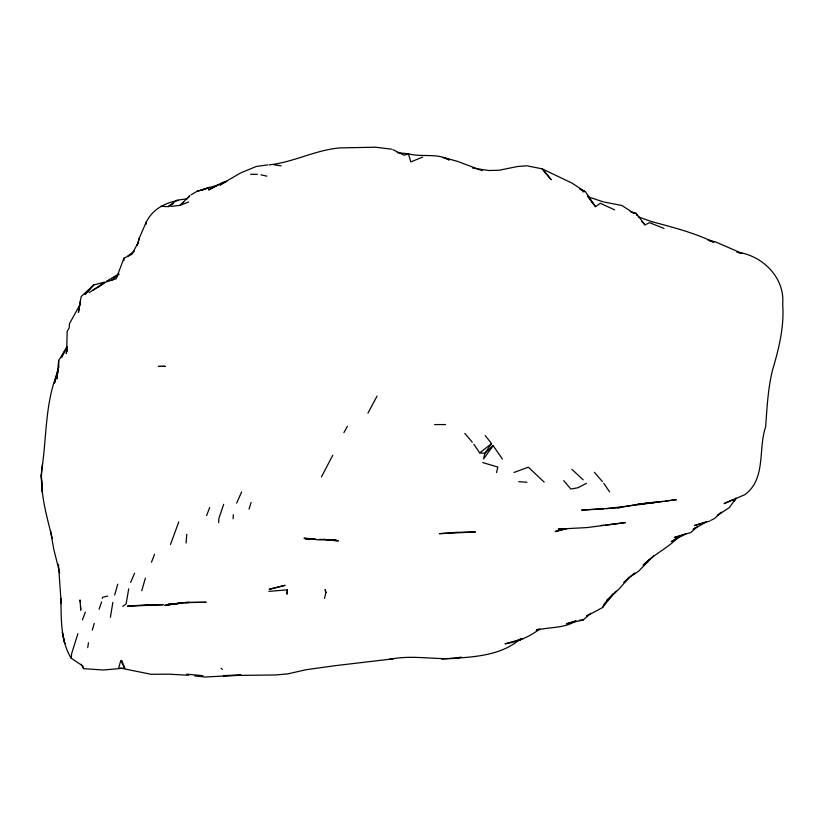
<?xml version="1.0" encoding="UTF-8"?>
<svg xmlns="http://www.w3.org/2000/svg" width="824" height="824" viewBox="0 0 824 824"><rect width="100%" height="100%" fill="white"/><g stroke="black" fill="none" stroke-linecap="round" stroke-linejoin="round"><path stroke-width="1.24" d="M186.08 543.047L186.78 534.343M61.161 603.621L61.367 598.389M233.13 518.77L233.295 514.67M218.679 522.622L218.854 518.502L223.675 504.319M58.803 367.535L58.689 360.49L67.146 346.698L61.378 357.688L67.063 346.513M146.147 224.272L146.281 222.037C152.646 209.234 164.893 202.797 178.561 200.428M287.38 589.84L286.968 594.207L287.391 589.84L268.861 591.364M58.689 360.49L56.794 378.855L57.186 376.393M188.82 675.268L169.322 674.187L151.06 674.289L120.582 668.11L118.512 668.501L120.726 660.724L121.633 660.446L124.743 668.11L103.474 670.015L83.605 668.655L82.74 665.926L71.152 658.201L71.647 653.659L77.878 633.697M52.211 538.309C46.741 515.896 39.82 492.896 41.818 469.608C46.834 436.741 44.908 401.937 58.205 370.954M42.364 492.216L41.2 474.984L42.488 464.087M104.483 282.086L93.74 285.001L81.174 296.537L78.435 312.348L80.453 300.688M67.218 347.718L66.703 351.281L67.177 331.279L69.154 327.983L69.504 323.585L79.876 304.942M87.725 647.633L88.467 642.751M67.105 347.646L66.188 353.558L67.135 350.107M57.567 373.921L58.154 370.233M112.867 602.323L110.395 617.279M138.319 242.318L139.194 238.27L146.281 222.037M128.729 588.82L126.082 603.992L122.735 606.361M141.749 590.746L145.395 578.108M496.563 472.574L497.799 467.033L482.72 462.583M324.491 598.42L325.933 592.6L325.161 589.737L325.933 592.6M58.03 368.894L54.415 383.294L57.258 374.271M117.739 584.175L114.68 595M92.278 630.164L94.255 623.387M139.194 238.27L137.227 245.222L137.958 243.286M249.033 509.098L251.104 502.455M178.777 521.839L170.506 544.51M99.117 609.142L101.62 601.932M102.228 598.368L102.619 597.266L107.666 596.071M137.732 243.41L131.861 254.338L123.919 258.211L116.225 278.677C109.953 281.221 103.041 281.571 98.489 287.246M82.4 619.906L85.356 612.088M151.492 562.215L154.531 554.294M236.643 503.134L241.648 491.887M206.577 515.577L209.698 507.533M130.645 582.372L134.559 573.277M367.937 413.195L377.083 396.066M602.56 607.546L604.27 604.074L613.324 593.826L602.56 607.546L586.688 616.033L588.666 614.508M321.401 477.003L332.721 455.301M343.917 432.621L347.419 426.286M735.811 498.17L733.968 501.167L736.399 498.345M735.853 498.366L729.528 507.429L717.354 515.546L721.165 512.25M124.743 668.11L121.18 661.157L121.633 660.446M485.192 435.566L491.567 443.57L484.862 453.334L483.554 458.958L493.133 445.63L502.413 459.061M188.263 197.719L189.839 195.7L179.962 205.382L170.826 206.391M604.27 604.074L616.259 591.189L606.639 600.521L619.37 588.676L629.361 577.294M653.556 555.932L638.476 571.351L630.937 576.213L634.727 573.071L623.912 582.475L629.176 577.109M493.133 445.63L484.862 453.334L479.702 452.891L473.862 444.249M721.227 512.374L714.686 518.368L710.865 520.408M697.465 526.515L690.883 532.479L674.259 537.557L686.011 533.798L671.272 541.625L677.936 537.567C667.728 548.248 653.514 554.449 643.111 565.233L649.765 559.311M575.77 620.791L566.428 623.747L583.145 620.009L590.746 613.252M183.711 202.055L179.962 205.382L188.614 202.004M111.23 280.531L118.986 274.32M479.702 452.891L491.567 443.57M695.157 527.803L693.128 529.369L706.302 521.932L694.385 525.578L709.845 521.026M127.699 256.14L134.322 251.083M520.5 638.755C504.195 653.226 481.947 656.234 461.038 657.83C437.544 660.704 414.081 654.452 390.576 659.149L335.141 665.679L306.013 669.737L287.957 673.836L276.009 674.949L223.345 675.618L241.092 675.144L204.888 677.019L194.794 675.938M160.938 206.33L168.158 206.618L176.707 200.263L187.47 198.728M587.924 195.71L595.536 206.669L600.305 203.27L614.653 209.863M89.095 292.664L102.681 283.775M539.854 628.928C529.585 636.694 517.822 641.896 504.988 643.801L520.789 639.393L517.709 640.712M92.587 290.398L104.061 283.415M106.471 281.293L118.749 273.887M191.209 194.773L197.029 191.322L218.432 184.854L208.647 189.963L222.006 182.65L225.096 181.98M168.158 206.618L173.359 203.518M538.484 629.052L536.311 630.185C549.454 626.786 564.1 628.65 575.914 620.936M586.513 483.327L577.943 487.746L570.847 489.054L563.688 480.588M202.158 190.179L209.533 187.316L197.029 191.322M641.772 221.471L645.007 224.88L649.569 222.686L664.02 228.454M732.979 499.632L724.08 503.649L744.855 494.668C766.351 478.765 757.936 449.214 765.661 426.729C767 407.829 767.947 388.794 772.469 370.306C778.845 348.82 784.366 326.809 782.687 304.18C785.118 277.647 762.344 255.316 737.099 252.154M633.337 213.375L636.221 213.416L645.007 224.88M422.588 157.116L410.826 161.916L408.364 153.769L397.158 152.667M514.032 472.461L528.339 467.177L544.159 482.102M256.336 166.448L240.474 172.988L219.833 185.091L226.775 181.27L223.85 182.217M269.057 164.903C293.344 162.39 315.685 149.814 340.302 147.887L375.589 147.218L391.503 149.175M566.304 528.627L555.119 531.562L567.036 528.565M603.683 508.861L581.61 510.066L618.072 507.831L639.249 504.02L641.062 503.794L638.198 504.185L658.819 501.991L641.35 503.886L654.575 502.207M582.753 191.827L584.669 191.487L571.959 183.052L542.038 168.817L526.907 165.799L517.482 166.53L498.922 170.29L488.601 170.496L472.605 168.055M267.656 164.882L256.758 166.407M618.072 507.831L622.007 507.213M561.978 528.565L558.322 529.101L586.956 527.576L625.488 522.581L605.928 525.053M183.155 602.766L164.748 605.362L181.908 603.014L168.044 604.435L189.139 602.416L185.565 602.54M604.919 525.516L607.484 525.166M459.092 657.439L461.296 657.14M662.856 501.373L656.934 501.96M665.318 501.064L676.391 499.663C652.989 502.836 629.577 505.957 606.124 508.666M389.155 659.344L393.099 658.84L390.576 659.149M168.044 604.435L181.908 603.014M441.685 659.149L460.039 657.562M601.108 525.454L603.518 525.249M579.416 620.256L583.145 620.009M314.85 538.927L303.984 538.216L318.837 539.854L336.161 539.957L326.788 539.947L338.406 540.843L332.103 540.184M184.38 602.591L206.185 602.262L185.215 602.499M434.608 424.597L445.557 424.545M250.589 174.307L257.407 174.317M326.788 539.947L333.73 540.039M319.681 539.318L322.102 539.401M518.729 481.69L526.969 482.277M186.718 674.176L202.992 675.67M323.286 539.267L329.59 539.926M274.495 164.913L281.149 165.82M604.136 202.055L621.883 205.475L633.759 213.2M260.981 174.853L266.904 176.161M737.202 252.309L742.002 253.432L716.18 242.153L707.826 239.908M653.02 221.975C673.62 227.486 694.519 232.914 713.79 242.205L709.021 240.608M630.309 211.727L636.221 213.416L636.684 215.383M603.178 201.828L587.842 196.72L595.536 206.669M482.236 170.681L457.711 161.432L443.302 157.456L449.276 159.959C436.988 152.708 421.795 157.559 408.364 153.769L404.316 155.283L392.77 149.587M638.116 216.794L652.412 221.924M580.065 189.149L585.596 191.93L593.352 204.053M580.178 189.211L584.669 191.487M571.877 469.33L583.145 479.805M221.172 668.233L222.387 669.407M594.434 472.307L602.385 481.587M464.818 433.434L472.296 442.21M542.038 168.817L551.194 179.766L542.841 169.322M603.827 483.358L609.657 491.99M81.102 664.278L83.605 668.655M71.152 658.201C60.296 640.279 61.388 618.855 60.863 598.77M59.637 572.814L53.797 549.309L50.48 530.615M80.33 602.097L80 599.944L80.752 610.203L80.628 606.691M58.463 564.275L60.852 598.574M41.2 474.984L42.385 492M123.919 258.211L123.981 260.569M92.412 285.959L85.088 294.57L93.74 285.001L92.412 285.959M521.973 638.971L515.639 641.34L521.973 638.971M284.898 585.38L269.304 589.284L284.898 585.38M145.724 604.888L127.339 606.207L163.255 604.703L145.724 604.888M456.414 532.366L439.367 533.674L475.438 531.954L456.414 532.366M165.088 366.32L158.445 366.423L165.088 366.32M314.84 539.03L305.189 538.772L314.85 539.133M64.766 643.554L62.387 632.667L64.766 643.554"/></g></svg>
